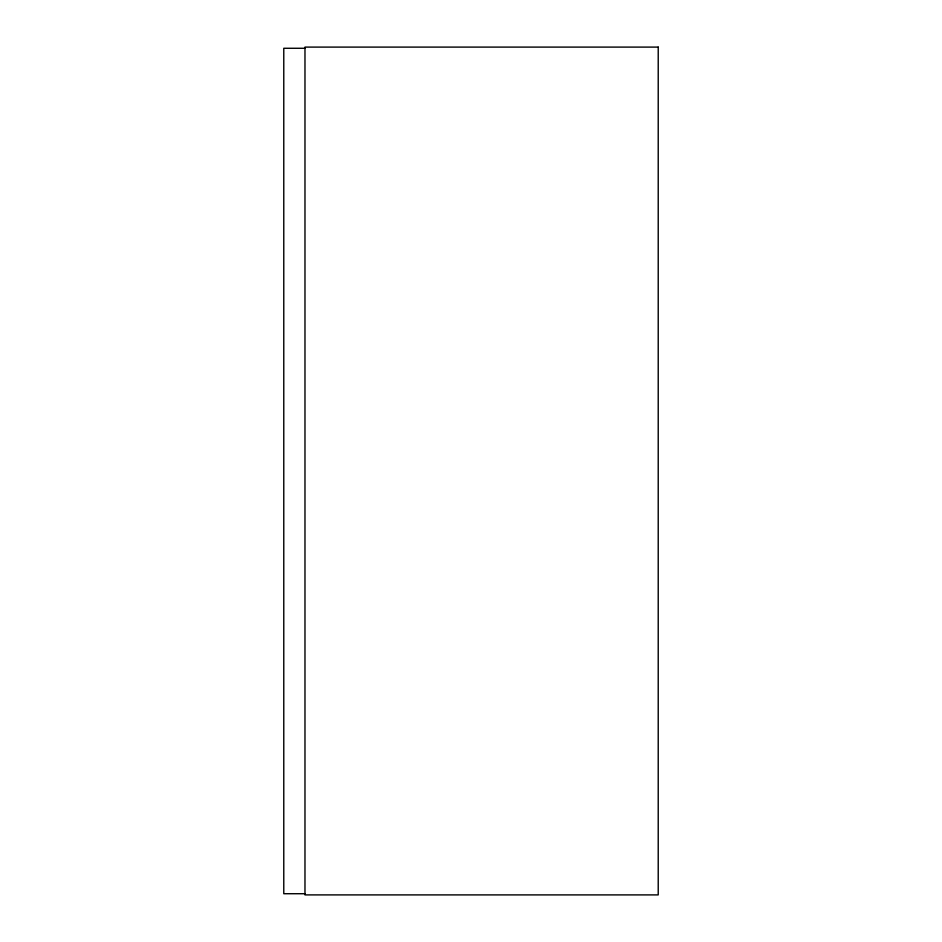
<?xml version="1.0" encoding="UTF-8"?>
<svg xmlns="http://www.w3.org/2000/svg" width="942" height="942" viewBox="0 0 942 942"><rect width="100%" height="100%" fill="white"/><g stroke="black" fill="none" stroke-linecap="round" stroke-linejoin="round"><path stroke-width="1.41" d="M304.973 48.277L283.777 48.277L283.777 893.722L304.973 893.722M658.222 47.1L304.973 47.1L304.973 894.9L658.222 894.9L658.222 47.1"/></g></svg>
